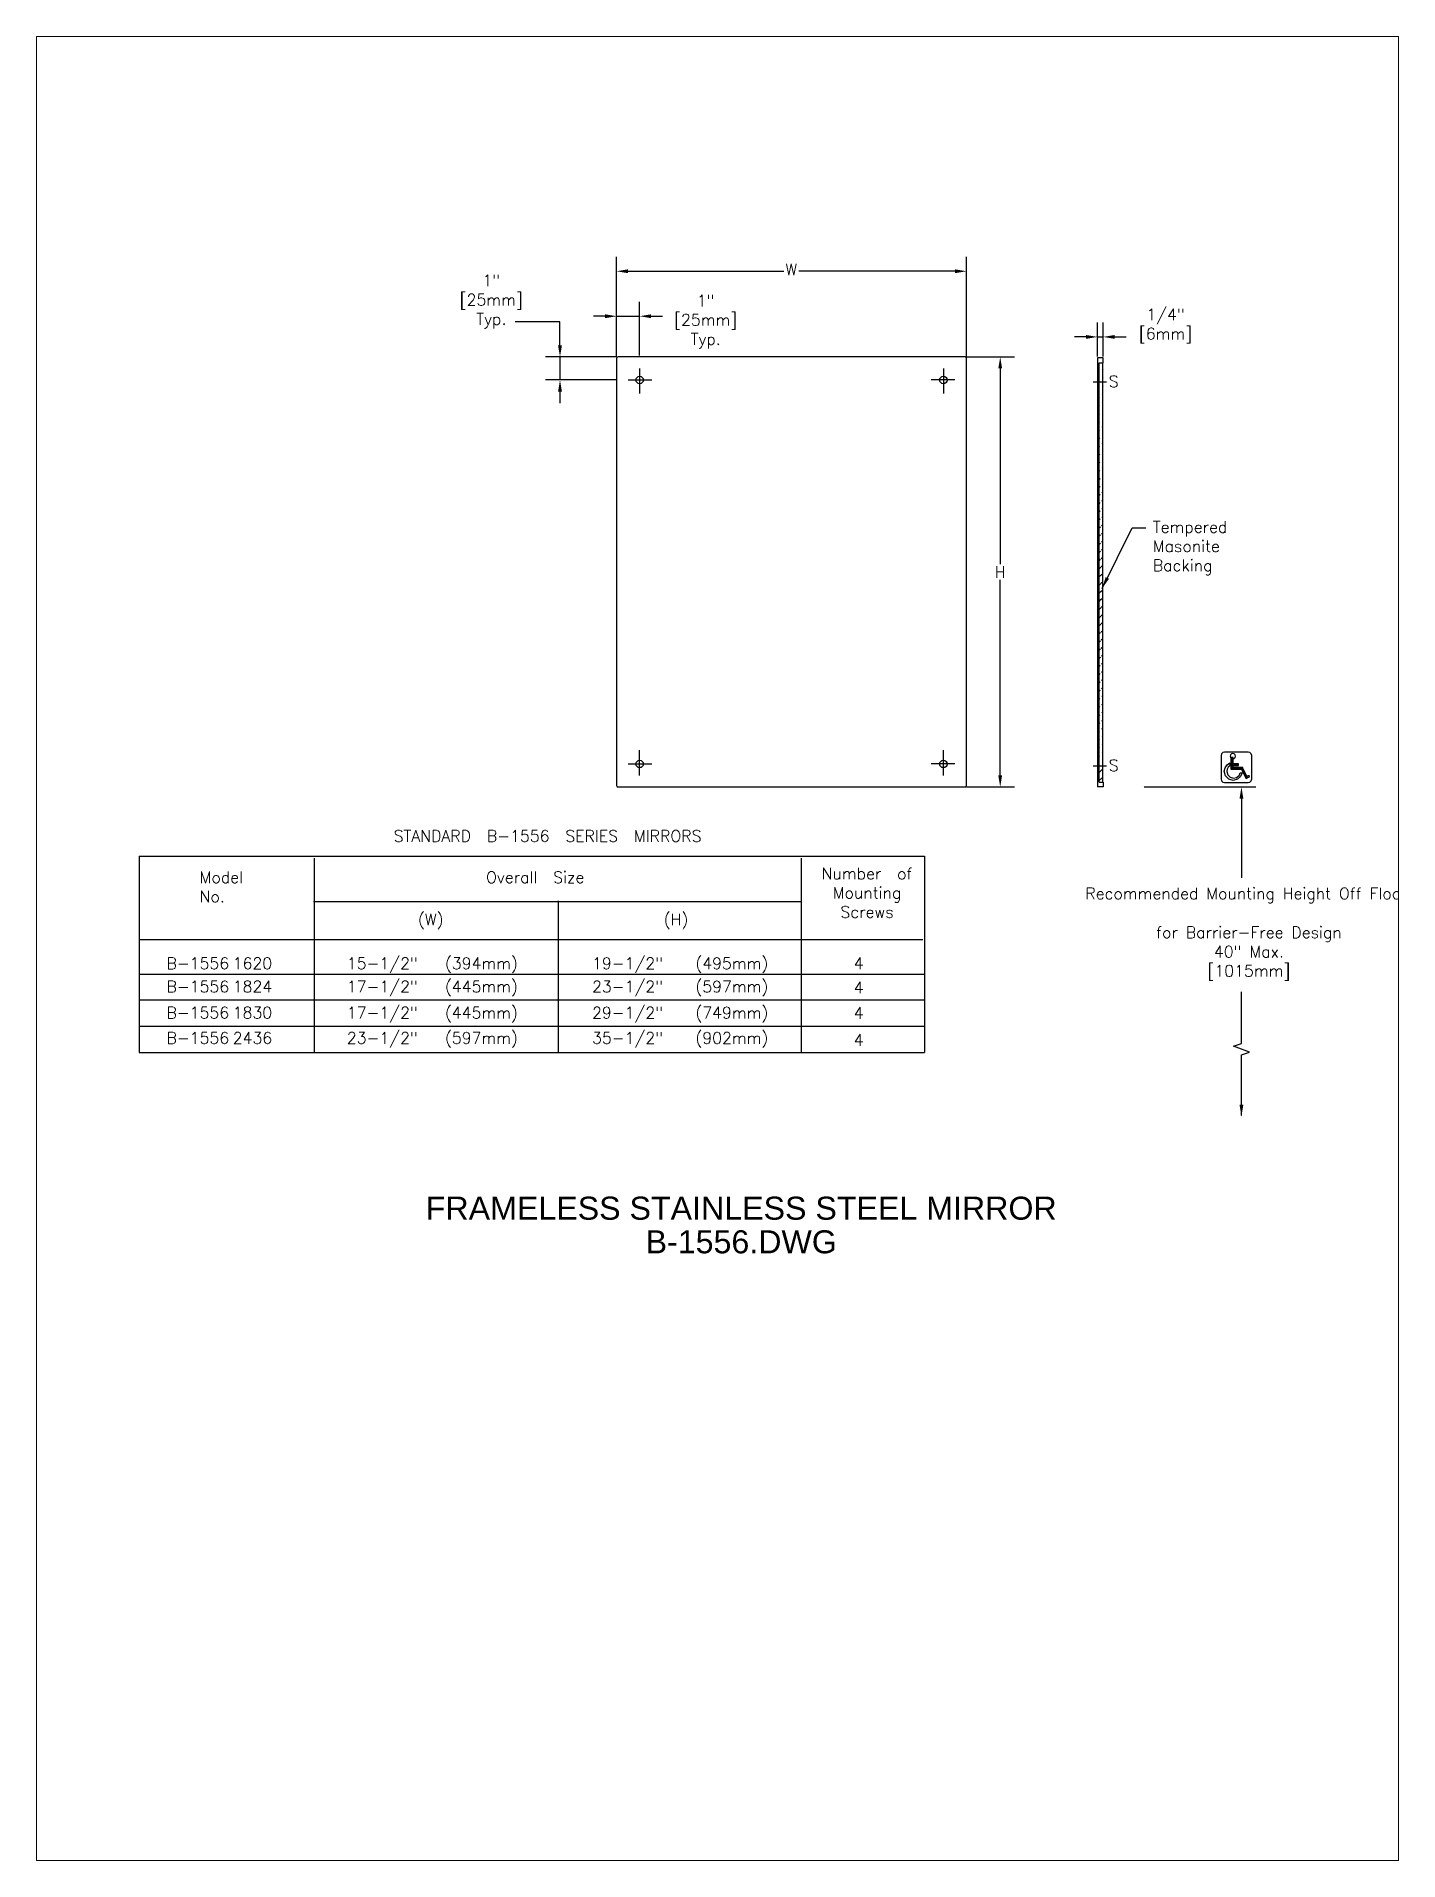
# Paper-space layout 'b-1556' of a CAD drawing. Extents: x 0 to 7.9, y 0 to 10.6.
# The model-space entities are those that its viewports show. They can reach past a viewport. Long polylines and large blocks are cut down to what shows.
import ezdxf
from ezdxf.enums import TextEntityAlignment as Align

# ---------------------------------------------------------------- set-up
doc = ezdxf.new("R2010")
doc.units = 0
doc.header["$MEASUREMENT"] = 0
doc.header["$PDMODE"] = 35
doc.header["$PDSIZE"] = 0.000315
doc.linetypes.add('CENTER2', pattern=[1.125, 0.75, -0.125, 0.125, -0.125])
doc.layers.get('0').update_dxf_attribs({"linetype": 'CONTINUOUS'})
doc.layers.get('DEFPOINTS').update_dxf_attribs({"linetype": 'CONTINUOUS'})
for name, color, linetype in [('DETAIL', 4, 'CONTINUOUS'), ('DIM', 1, 'CONTINUOUS'), ('HATCH', 252, 'CONTINUOUS'), ('TEXT', 2, 'CONTINUOUS')]:
    doc.layers.add(name, color=color, linetype=linetype)
doc.styles.add('ARIAL_5', font='arial.ttf', dxfattribs={"height": 5})
doc.styles.add('DIM_S_5', font='simplex.shx', dxfattribs={"height": 0.5})
doc.dimstyles.new('DIM_S_5', dxfattribs={"dimtxt": 0.18, "dimasz": 0.5, "dimexe": 0.625, "dimexo": 0.0625, "dimgap": 0.09, "dimtad": 1, "dimtih": 1, "dimtoh": 1, "dimdec": 4, "dimzin": 0, "dimtxsty": 'DIM_S_5', "dimcen": 0.09375, "dimaunit": 1, "dimazin": 3, "dimtfac": 1, "dimtdec": 4, "dimtofl": 0, "dimtmove": 0, "dimatfit": 3, "dimtolj": 1, "dimtzin": 0})
pattern_1 = [(45, (4e-15, -0.07626), (-0.1767767, 0.1767767), [])]

# ---------------------------------------------------------------- blocks, each defined once
blk = doc.blocks.new('*D0')
at = {"color": 0, "linetype": 'BYBLOCK'}
for p, q in [((13.631, 106.649), (15.721, 106.649)), ((15.096, 106.149), (15.096, 97.655)), ((15.096, 88.481), (15.096, 96.975)), ((13.631, 87.981), (15.721, 87.981))]:
    blk.add_line(p, q, dxfattribs=at)
for points in [[(15.013, 106.149), (15.179, 106.149), (15.096, 106.649)], [(15.013, 88.481), (15.179, 88.481), (15.096, 87.981)]]:
    blk.add_solid(points, dxfattribs=at)
at = {"layer": 'DEFPOINTS', "color": 0, "linetype": 'BYBLOCK'}
for p in [(13.568, 106.649), (15.096, 106.649), (13.568, 87.981)]:
    blk.add_point(p, dxfattribs=at)
at = {"color": 0, "linetype": 'BYBLOCK', "insert": (15.096, 97.315), "char_height": 0.5, "attachment_point": 5, "style": 'DIM_S_5'}
blk.add_mtext('\\A1;H', dxfattribs=at)
blk = doc.blocks.new('*D1')
at = {"color": 0, "linetype": 'BYBLOCK'}
for p, q in [((-1.564, 106.651), (-1.564, 110.994)), ((13.629, 106.651), (13.629, 110.994)), ((-1.064, 110.369), (5.695, 110.369)), ((13.129, 110.369), (6.351, 110.369))]:
    blk.add_line(p, q, dxfattribs=at)
for points in [[(-1.064, 110.452), (-1.064, 110.285), (-1.564, 110.369)], [(13.129, 110.452), (13.129, 110.285), (13.629, 110.369)]]:
    blk.add_solid(points, dxfattribs=at)
at = {"layer": 'DEFPOINTS', "color": 0, "linetype": 'BYBLOCK'}
for p in [(13.629, 110.369), (-1.564, 106.589), (13.629, 106.589)]:
    blk.add_point(p, dxfattribs=at)
at = {"color": 0, "linetype": 'BYBLOCK', "insert": (6.023, 110.447), "char_height": 0.5, "attachment_point": 5, "style": 'DIM_S_5'}
blk.add_mtext('\\A1;W', dxfattribs=at)
blk = doc.blocks.new('*D2')
at = {"color": 0, "linetype": 'BYBLOCK'}
for p, q in [((-1.564, 106.651), (-1.564, 109.042)), ((-0.564, 106.712), (-0.564, 109.042)), ((-2.064, 108.417), (-2.564, 108.417)), ((-1.564, 108.417), (-0.564, 108.417)), ((-0.064, 108.417), (0.436, 108.417))]:
    blk.add_line(p, q, dxfattribs=at)
for points in [[(-2.064, 108.5), (-2.064, 108.334), (-1.564, 108.417)], [(-0.064, 108.5), (-0.064, 108.334), (-0.564, 108.417)]]:
    blk.add_solid(points, dxfattribs=at)
at = {"layer": 'DEFPOINTS', "color": 0, "linetype": 'BYBLOCK'}
for p in [(-0.564, 108.417), (-1.564, 106.589), (-0.564, 106.649)]:
    blk.add_point(p, dxfattribs=at)
at = {"color": 0, "linetype": 'BYBLOCK', "insert": (2.304, 108.177), "char_height": 0.5, "attachment_point": 5, "style": 'DIM_S_5'}
blk.add_mtext('\\A1;1"\\P[25mm]\\PTyp.', dxfattribs=at)
blk = doc.blocks.new('*D3')
at = {"color": 0, "linetype": 'BYBLOCK'}
for p, q in [((-4.023, 107.149), (-4.023, 107.649)), ((-1.566, 106.649), (-4.648, 106.649)), ((-4.023, 106.649), (-4.023, 105.649)), ((-1.566, 105.649), (-4.648, 105.649)), ((-4.023, 105.149), (-4.023, 104.649))]:
    blk.add_line(p, q, dxfattribs=at)
for points in [[(-4.106, 107.149), (-3.94, 107.149), (-4.023, 106.649)], [(-4.106, 105.149), (-3.94, 105.149), (-4.023, 105.649)]]:
    blk.add_solid(points, dxfattribs=at)
at = {"layer": 'DEFPOINTS', "color": 0, "linetype": 'BYBLOCK'}
for p in [(-1.503, 106.649), (-4.023, 105.649), (-1.503, 105.649)]:
    blk.add_point(p, dxfattribs=at)
at = {"color": 0, "linetype": 'BYBLOCK', "insert": (-7.008, 109.049), "char_height": 0.5, "attachment_point": 5, "style": 'DIM_S_5'}
blk.add_mtext('\\A1;1"\\P[25mm]\\PTyp.', dxfattribs=at)
blk = doc.blocks.new('*D4')
at = {"color": 0, "linetype": 'BYBLOCK'}
for p, q in [((19.316, 106.749), (19.316, 108.22)), ((19.571, 106.749), (19.571, 108.22)), ((18.816, 107.595), (18.316, 107.595)), ((19.316, 107.595), (19.571, 107.595)), ((20.071, 107.595), (20.571, 107.595))]:
    blk.add_line(p, q, dxfattribs=at)
for points in [[(18.816, 107.678), (18.816, 107.511), (19.316, 107.595)], [(20.071, 107.678), (20.071, 107.511), (19.571, 107.595)]]:
    blk.add_solid(points, dxfattribs=at)
at = {"layer": 'DEFPOINTS', "color": 0, "linetype": 'BYBLOCK'}
for p in [(19.571, 107.595), (19.316, 106.686), (19.571, 106.686)]:
    blk.add_point(p, dxfattribs=at)
at = {"color": 0, "linetype": 'BYBLOCK', "insert": (22.277, 108.067), "char_height": 0.5, "attachment_point": 5, "style": 'DIM_S_5'}
blk.add_mtext('\\A1;1/4"\\P[6mm]', dxfattribs=at)
blk = doc.blocks.new('TBLK_TX')

msp = doc.modelspace()

# ---------------------------------------------------------------- hatches: boundary and pattern name
at = {"layer": 'DETAIL', "linetype": 'CONTINUOUS'}
h = msp.add_hatch(dxfattribs=at)
h.set_pattern_fill('ANSI31', color=256, scale=2, style=0)
h.set_pattern_definition(pattern_1)
edge = h.paths.add_edge_path()
edge.add_line((19.39228, 88.19115), (19.39228, 106.39929))
edge.add_line((19.53264, 106.39929), (19.53264, 88.19115))
edge.add_line((19.39228, 106.39929), (19.57092, 106.39929))
at = {"layer": 'HATCH', "linetype": 'CONTINUOUS'}
h = msp.add_hatch(dxfattribs=at)
h.set_pattern_fill('ANSI31', color=256, scale=2, style=0)
h.set_pattern_definition(pattern_1)
h.paths.add_polyline_path([(19.53264, 88.90435), (19.39228, 88.90435), (19.39228, 88.19115), (19.53264, 88.19115)])

# ---------------------------------------------------------------- linework, layer by layer
at = {"layer": 'DETAIL', "linetype": 'CONTINUOUS'}
for p, q in [((19.57092, 106.6098), (19.31572, 106.6098)), ((19.31572, 106.6098), (19.31572, 87.98061)), ((19.39228, 106.39929), (19.57092, 106.39929)), ((19.39228, 88.19115), (19.39228, 106.39929)), ((19.53264, 106.39929), (19.53264, 88.19115)), ((19.57092, 106.39929), (19.57092, 106.6098)), ((19.57168, 87.98061), (19.31572, 87.98061)), ((19.39228, 88.19115), (19.57168, 88.19115)), ((19.57168, 88.19115), (19.57168, 87.98061))]:
    msp.add_line(p, q, dxfattribs=at)
at = {"layer": 'DETAIL', "linetype": 'CENTER2', "ltscale": 0.5}
for p, q in [((19.13229, 105.57301), (19.71924, 105.57301)), ((19.12804, 88.90435), (19.71498, 88.90435))]:
    msp.add_line(p, q, dxfattribs=at)
at = {"layer": 'DETAIL', "linetype": 'CONTINUOUS'}
for points in [[(13.56808, 87.98061), (13.59864, 87.98892), (13.62042, 88.0107), (13.62871, 88.04124), (13.62871, 106.58864), (13.62042, 106.61919), (13.59864, 106.64097), (13.56808, 106.64928), (-1.50348, 106.64928), (-1.53404, 106.64097), (-1.55582, 106.61919), (-1.56412, 106.58864), (-1.56412, 88.04124), (-1.55582, 88.0107), (-1.53404, 87.98892), (-1.50348, 87.98061)], [(25.86321, 88.17304), (25.94172, 88.19433), (25.99754, 88.25028), (26.01878, 88.32904), (26.01878, 89.34273), (25.99754, 89.4214), (25.94172, 89.47733), (25.86321, 89.49861), (24.843, 89.49861), (24.76442, 89.47733), (24.70857, 89.4214), (24.68731, 89.34273), (24.68731, 88.32904), (24.70857, 88.25028), (24.76442, 88.19433), (24.843, 88.17304)], [(25.60877, 88.59871), (25.53774, 88.43028), (25.40104, 88.31323), (25.22046, 88.26936), (25.02174, 88.32322), (24.88052, 88.46474), (24.82677, 88.66388), (24.86268, 88.8166), (24.95224, 88.94556), (25.06816, 89.02334), (25.06921, 88.89482), (24.9909, 88.83729), (24.94791, 88.75872), (24.93479, 88.65555), (24.97508, 88.50624), (25.08098, 88.40008), (25.23003, 88.35968), (25.36545, 88.39121), (25.46796, 88.47646), (25.5212, 88.60146)], [(25.19835, 89.1965), (25.2577, 89.21258), (25.29989, 89.25485), (25.31594, 89.3143), (25.29989, 89.37374), (25.2577, 89.41601), (25.19835, 89.43209), (25.13901, 89.41601), (25.09683, 89.37374), (25.08078, 89.3143), (25.09683, 89.25485), (25.13901, 89.21258)], [(25.11531, 88.75766), (25.22088, 88.75766), (25.22088, 89.25471), (25.11531, 89.25471)], [(25.13109, 88.91103), (25.44246, 88.91103), (25.44246, 88.98503), (25.13109, 88.98503)], [(25.13637, 88.75766), (25.62709, 88.75766), (25.62709, 88.83166), (25.13637, 88.83166)], [(25.77593, 88.3543), (25.84172, 88.38788), (25.62572, 88.82829), (25.55343, 88.7926)], [(25.83835, 88.38979), (25.88707, 88.41032), (25.91698, 88.43197), (25.92393, 88.45167), (25.90454, 88.46306), (25.86391, 88.46221), (25.81069, 88.44925), (25.81928, 88.42758), (25.83115, 88.40569)]]:
    msp.add_lwpolyline(points, close=True, dxfattribs=at)
at = {"layer": 'DETAIL', "linetype": 'CENTER2', "ltscale": 0.5}
for points in [[(-0.56412, 106.14939), (-0.56412, 105.05719)], [(12.62871, 106.14939), (12.62871, 105.05719)], [(-1.05746, 105.64928), (-0.03117, 105.64928)], [(13.12206, 105.64928), (12.09577, 105.64928)], [(-0.56412, 88.48049), (-0.56412, 89.5727)], [(-1.05746, 88.98061), (-0.03117, 88.98061)], [(13.12206, 88.98061), (12.09577, 88.98061)]]:
    msp.add_lwpolyline(points, dxfattribs=at)
at = {"layer": 'DETAIL', "linetype": 'CONTINUOUS'}
for centre in [(-0.56412, 105.64928), (12.62871, 105.64928), (-0.56412, 88.98061), (12.62871, 88.98061)]:
    msp.add_circle(centre, 0.16062, dxfattribs=at)
for points in [[(25.11531, 88.75766), (25.22088, 88.75766), (25.11531, 89.25471), (25.22088, 89.25471)], [(25.13109, 88.91103), (25.44246, 88.91103), (25.13109, 88.98503), (25.44246, 88.98503)], [(25.13637, 88.75766), (25.62709, 88.75766), (25.13637, 88.83166), (25.62709, 88.83166)], [(25.77593, 88.3543), (25.84172, 88.38788), (25.55343, 88.7926), (25.62572, 88.82829)]]:
    msp.add_solid(points, dxfattribs=at)
at = {"layer": 'DIM', "linetype": 'CONTINUOUS'}
for p, q in [((-4.02286, 108.16638), (-5.96919, 108.16638)), ((-4.02286, 107.64928), (-4.02286, 108.16638)), ((21.347, 87.98061), (26.1985, 87.98061)), ((25.5735, 87.48061), (25.5735, 84.04263)), ((-22.3006, 84.98032), (-22.3006, 76.46036)), ((11.80452, 84.98032), (11.80452, 76.46036))]:
    msp.add_line(p, q, dxfattribs=at)
for points in [[(12.62871, 88.48049), (12.62871, 89.5727)], [(-22.3006, 84.98032), (11.80452, 84.98032)], [(-14.69641, 84.88558), (-14.69641, 76.46036)], [(6.44873, 84.88558), (6.44873, 76.46036)], [(-14.72169, 83.01613), (6.474, 83.01613)], [(-4.09859, 83.04137), (-4.09859, 76.46036)], [(-22.3006, 81.36141), (11.74135, 81.36141)], [(-22.3006, 79.85826), (11.80452, 79.85826)], [(-22.3006, 78.73404), (11.80452, 78.73404)], [(25.5735, 73.71734), (25.5735, 76.35119), (25.91694, 76.47619), (25.23007, 76.72619), (25.5735, 76.85119), (25.5735, 79.08224)], [(-22.3006, 77.5972), (11.80452, 77.5972)], [(-22.3006, 76.46036), (11.80452, 76.46036)]]:
    msp.add_lwpolyline(points, dxfattribs=at)
for p in [(21.2845, 87.98061), (25.5735, 73.68609)]:
    msp.add_point(p, dxfattribs=at)
for points in [[(25.49017, 87.48061), (25.65684, 87.48061), (25.5735, 87.98061)], [(25.49017, 74.18609), (25.65684, 74.18609), (25.5735, 73.68609)]]:
    msp.add_solid(points, dxfattribs=at)

# ---------------------------------------------------------------- block references
at = {"layer": 'TEXT', "linetype": 'CONTINUOUS'}
ref = msp.add_blockref('TBLK_TX', (3.84828, 69.19637), dxfattribs=dict(at, xscale=0.2, yscale=0.2, zscale=0.2))
ref.add_attrib('TITLE', 'FRAMELESS STAINLESS STEEL MIRROR', dxfattribs={"layer": '0', "height": 1, "style": 'ARIAL_5'}).set_placement((3.84828, 69.19637), align=Align.CENTER)
ref.add_attrib('DWG_NAME', 'B-1556.DWG', dxfattribs={"layer": '0', "height": 1, "style": 'ARIAL_5'}).set_placement((3.84828, 67.73685), align=Align.CENTER)

# ---------------------------------------------------------------- texts
at = {"layer": 'DIM', "linetype": 'CONTINUOUS', "style": 'DIM_S_5'}
for s, p in [('S', (19.81197, 105.33525)), ('S', (19.81197, 88.66659)), ('B-1556 ', (-21.11322, 80.073)), ('1620', (-18.23717, 80.073)), ('15-1/2"', (-13.28011, 80.073)), ('(394mm)', (-9.02011, 80.073)), ('19-1/2"', (-2.63019, 80.073)), ('(495mm)', (1.85719, 80.073)), ('4', (8.73977, 80.073)), ('B-1556 ', (-21.11322, 79.06738)), ('1824', (-18.23717, 79.06738)), ('17-1/2"', (-13.28011, 79.06738)), ('(445mm)', (-9.02011, 79.06738)), ('23-1/2"', (-2.63019, 79.06738)), ('(597mm)', (1.85719, 79.06738)), ('4', (8.73977, 79.026)), ('B-1556 ', (-21.11322, 77.93054)), ('1830', (-18.23717, 77.93054)), ('17-1/2"', (-13.28011, 77.93054)), ('(445mm)', (-9.02011, 77.93054)), ('29-1/2"', (-2.63019, 77.93054)), ('(749mm)', (1.85719, 77.93054)), ('4', (8.73977, 77.91767)), ('B-1556 ', (-21.11322, 76.83736)), ('2436', (-18.23717, 76.83736)), ('23-1/2"', (-13.28011, 76.83736)), ('(597mm)', (-9.02011, 76.83736)), ('35-1/2"', (-2.63019, 76.83736)), ('(902mm)', (1.85719, 76.83736)), ('4', (8.73977, 76.7485))]:
    msp.add_text(s, height=0.5, dxfattribs=at).set_placement(p)
at = {"layer": 'DIM', "linetype": 'CONTINUOUS', "char_height": 0.5, "style": 'DIM_S_5'}
for s, insert, width, attachment_point in [('Tempered Masonite Backing', (21.72314, 99.51631), 4.6875, 1), ('STANDARD  B-1556  SERIES  MIRRORS', (-4.56301, 86.10427), 19.4053871, 2), ('Model No.', (-19.67323, 84.31058), 2.3780696, 1), ('Overall  Size', (-5.10032, 84.31058), 6.6766925, 2), ('Number  of Mounting Screws', (9.31297, 84.47237), 5.2051708, 2), ('Recommended Mounting Height Off Floor ', (25.79006, 83.60794), 13.3181449, 2), ('(W)', (-9.63658, 82.47901), 1.1512539, 2), ('(H)', (1.01955, 82.47901), 0.9900047, 2), ('for Barrier-Free Design\\P40" Max.\\P[1015mm]', (25.8986, 81.91868), 10.9375, 2)]:
    msp.add_mtext(s, dxfattribs=dict(at, insert=insert, width=width, attachment_point=attachment_point))

# ---------------------------------------------------------------- dimensions: what is measured, and where the dimension line sits
at = {"layer": 'DIM', "linetype": 'CONTINUOUS'}
for base, p2, text, picture, middle in [((13.62871, 110.36854), (13.62871, 106.58864), 'W', '*D1', (6.02266, 110.44681)), ((-0.56412, 108.41707), (-0.56412, 106.64928), '1"\\P[25mm]\\PTyp.', '*D2', (2.30358, 108.17678))]:
    dim = msp.add_linear_dim(base=base, p1=(-1.56412, 106.58864), p2=p2, text=text, dimstyle='DIM_S_5', override={"dimpost": '"\\X'}, dxfattribs=at)
    dim.commit()
    dim.dimension.update_dxf_attribs({"geometry": picture, "text_midpoint": middle, "dimtype": 160})
dim = msp.add_linear_dim(base=(-4.02286, 105.64928), p1=(-1.50348, 106.64928), p2=(-1.50348, 105.64928), angle=90, text='1"\\P[25mm]\\PTyp.', dimstyle='DIM_S_5', override={"dimpost": '"\\X'}, dxfattribs=at)
dim.commit()
dim.dimension.update_dxf_attribs({"geometry": '*D3', "text_midpoint": (-7.00794, 109.04896), "dimtype": 160})
dim = msp.add_linear_dim(base=(19.57092, 107.51847), p1=(19.31572, 106.6098), p2=(19.57092, 106.6098), text='1/4"\\P[6mm]', dimstyle='DIM_S_5', override={"dimpost": '"\\X'}, dxfattribs=at)
dim.commit()
dim.dimension.update_dxf_attribs({"geometry": '*D4', "text_midpoint": (22.2765, 107.9909), "dimtype": 160, "insert": (0, -0.07626)})
dim = msp.add_linear_dim(base=(15.09589, 106.64928), p1=(13.56808, 87.98061), p2=(13.56808, 106.64928), angle=90, text='H', dimstyle='DIM_S_5', override={"dimpost": '"\\X'}, dxfattribs=at)
dim.commit()
dim.dimension.update_dxf_attribs({"geometry": '*D0', "text_midpoint": (15.09589, 97.31494)})

# ---------------------------------------------------------------- leaders
msp.add_leader([(19.52464, 96.60437), (20.82161, 99.22789), (21.41662, 99.22789)], dimstyle='DIM_S_5', override={"dimgap": 0.09, "dimtad": 0}, dxfattribs=at)

psp = doc.layouts.new('b-1556')

# ---------------------------------------------------------------- viewports
at = {"layer": '0', "linetype": 'CONTINUOUS'}
psp.add_viewport(center=(3.965, 5.295), size=(7.852, 10.5103), view_center_point=(2.81551, 80.97045), view_height=79.182188, dxfattribs=at)

doc.saveas('drawing.dxf')
